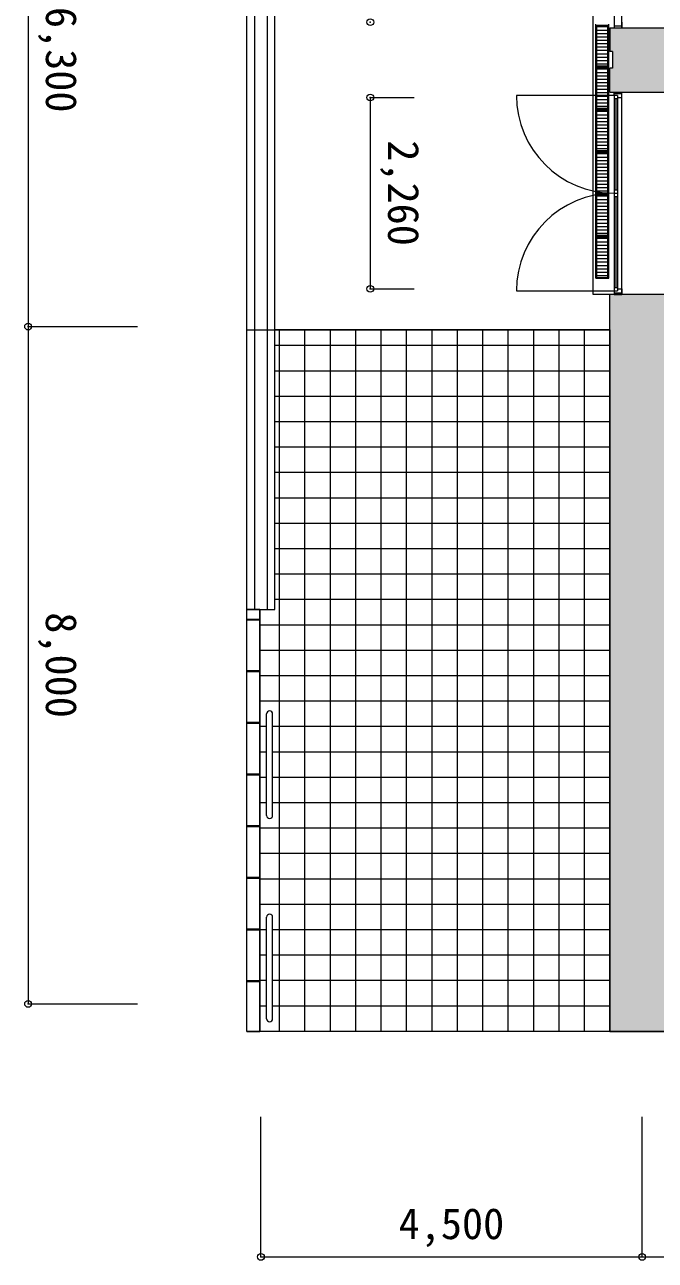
# Model space of a CAD drawing. Units: millimetres, scale not verified. Extents: x -61855 to 52913, y -114842 to -21833.
# Drawn here: x -61855 to -54412, y -108868 to -94275 of the extents above; entities that cross this region are included whole.
import ezdxf
from ezdxf.enums import TextEntityAlignment as Align

# ---------------------------------------------------------------- set-up
doc = ezdxf.new("R2010")
doc.units = ezdxf.units.MM
doc.header["$LTSCALE"] = 200
doc.header["$PDMODE"] = 32
doc.header["$PDSIZE"] = 80
for name, color, linetype, lineweight in [('0-1_躯体', 7, 'Continuous', 9), ('0-2_建具', 7, 'Continuous', 9), ('0-3_仕上', 4, 'Continuous', 5), ('0-6_寸法', 4, 'Continuous', 5)]:
    doc.layers.add(name, color=color, linetype=linetype, lineweight=lineweight)
doc.styles.add('ＭＳ ゴシック', font='')
doc.styles.get('ＭＳ ゴシック').set_extended_font_data('MS Gothic')

msp = doc.modelspace()

# ---------------------------------------------------------------- linework, layer by layer
at = {"layer": '0-1_躯体'}
for p, q in [((-59231.8, -106165), (-59231.8, -88770)), ((-59141.8, -88770), (-59141.8, -101180)), ((-58991.8, -88770), (-58991.8, -101180)), ((-58901.8, -101180), (-58901.8, -88770)), ((-55146.8, -97460), (-55146.8, -89050)), ((-54806.8, -94310), (-54806.8, -91920)), ((-54946.8, -94310), (-54946.8, -94590)), ((-54946.8, -94310), (-54266.8, -94310)), ((-54916.8, -94590), (-54946.8, -94590)), ((-54916.8, -94590), (-54916.8, -94790)), ((-54946.8, -95070), (-54946.8, -94790)), ((-54916.8, -94790), (-54946.8, -94790)), ((-54946.8, -95070), (-54266.8, -95070)), ((-54806.8, -97460), (-54806.8, -95070)), ((-52438.7, -97460), (-55146.8, -97460)), ((-54946.8, -106165), (-54946.8, -97460)), ((-59228, -97880), (-54946.8, -97880)), ((-59231.8, -101180), (-58901.8, -101180)), ((-59231.8, -101294.1), (-59231.8, -101180)), ((-59081.8, -106165.1), (-59081.8, -101180)), ((-59231.8, -101304.1), (-59231.8, -101294.1)), ((-59231.8, -101294.1), (-59081.8, -101294.1)), ((-59231.8, -101304.1), (-59081.8, -101304.1)), ((-59231.8, -101904.2), (-59231.8, -101304.2)), ((-59231.8, -101304.2), (-59081.8, -101304.2)), ((-59231.8, -101914.2), (-59231.8, -101904.2)), ((-59231.8, -101904.2), (-59081.8, -101904.2)), ((-59231.8, -101914.2), (-59081.8, -101914.2)), ((-59231.8, -102514.4), (-59231.8, -101914.4)), ((-59231.8, -101914.4), (-59081.8, -101914.4)), ((-59231.8, -102524.4), (-59231.8, -102514.4)), ((-59231.8, -102514.4), (-59081.8, -102514.4)), ((-59231.8, -102524.4), (-59081.8, -102524.4)), ((-59231.8, -103124.5), (-59231.8, -102524.5)), ((-59231.8, -102524.5), (-59081.8, -102524.5)), ((-59231.8, -103134.5), (-59231.8, -103124.5)), ((-59231.8, -103124.5), (-59081.8, -103124.5)), ((-59231.8, -103134.5), (-59081.8, -103134.5)), ((-59231.8, -103734.6), (-59231.8, -103134.6)), ((-59231.8, -103134.6), (-59081.8, -103134.6)), ((-59231.8, -103744.6), (-59231.8, -103734.6)), ((-59231.8, -103734.6), (-59081.8, -103734.6)), ((-59231.8, -103744.6), (-59081.8, -103744.6)), ((-59231.8, -104344.7), (-59231.8, -103744.7)), ((-59231.8, -103744.7), (-59081.8, -103744.7)), ((-59231.8, -104354.7), (-59231.8, -104344.7)), ((-59231.8, -104344.7), (-59081.8, -104344.7)), ((-59231.8, -104354.7), (-59081.8, -104354.7)), ((-59231.8, -104954.8), (-59231.8, -104354.8)), ((-59231.8, -104354.8), (-59081.8, -104354.8)), ((-59231.8, -104964.8), (-59231.8, -104954.8)), ((-59231.8, -104954.8), (-59081.8, -104954.8)), ((-59231.8, -104964.8), (-59081.8, -104964.8)), ((-59231.8, -105565), (-59231.8, -104965)), ((-59231.8, -104965), (-59081.8, -104965)), ((-59231.8, -105575), (-59231.8, -105565)), ((-59231.8, -105565), (-59081.8, -105565)), ((-59231.8, -105575), (-59081.8, -105575)), ((-59231.8, -105575.1), (-59081.8, -105575.1)), ((-54946.8, -105824.8), (-54946.8, -106165)), ((-54946.8, -106165), (-59231.8, -106165)), ((-59231.8, -106165.1), (-59081.8, -106165.1))]:
    msp.add_line(p, q, dxfattribs=at)
msp.add_lwpolyline([(-41586.8, -106165), (-54946.8, -106165), (-41586.8, -106165)], dxfattribs=at)
at = {"layer": '0-1_躯体', "color": 9}
for points in [[(-54946.8, -94310), (-54946.8, -94590), (-54916.8, -94310), (-54916.8, -94590)], [(-54266.8, -95070), (-54266.8, -94310), (-54916.8, -95070), (-54916.8, -94310)], [(-54946.8, -95070), (-54916.8, -95070), (-54946.8, -94790), (-54916.8, -94790)], [(-52438.7, -97670), (-52438.7, -97460), (-54946.8, -97670), (-54946.8, -97460)], [(-54946.8, -97460), (-54946.8, -101105), (-54266.8, -97460), (-54266.8, -101105)], [(-54296.8, -101275), (-54296.8, -97460), (-54946.8, -101275), (-54946.8, -97460)], [(-54946.8, -106165), (-54296.8, -106165), (-54946.8, -101275), (-54296.8, -101275)], [(-54946.8, -106165), (-50209.3, -106165), (-54946.8, -105840), (-50209.3, -105840)]]:
    msp.add_solid(points, dxfattribs=at)
at = {"layer": '0-2_建具'}
for p, q in [((-54896.8, -91953.1), (-54896.8, -94310)), ((-54806.8, -94245), (-54806.8, -94310)), ((-54896.8, -94290), (-54806.8, -94290)), ((-54896.8, -94310), (-54806.8, -94310)), ((-54896.8, -95070), (-54806.8, -95070)), ((-54896.8, -95110), (-54896.8, -95070)), ((-54806.8, -95090), (-54896.8, -95090)), ((-54896.8, -95103.1), (-54896.8, -97460)), ((-54856.8, -95110), (-54856.8, -97420)), ((-54856.8, -95135), (-54806.8, -95135)), ((-54806.8, -95135), (-54806.8, -95070)), ((-54856.8, -95150), (-54896.8, -95150)), ((-54876.8, -95150), (-54876.8, -96225)), ((-54896.8, -96225), (-54856.8, -96225)), ((-54896.8, -96225), (-54856.8, -96225)), ((-54896.8, -96265), (-54856.8, -96265)), ((-54896.8, -96265), (-54856.8, -96265)), ((-54896.8, -96305), (-54856.8, -96305)), ((-54876.8, -96305), (-54876.8, -97380)), ((-54896.8, -97380), (-54856.8, -97380)), ((-54896.8, -97440), (-54806.8, -97440)), ((-54896.8, -97460), (-54806.8, -97460)), ((-54856.8, -97395), (-54806.8, -97395)), ((-54806.8, -97395), (-54806.8, -97460))]:
    msp.add_line(p, q, dxfattribs=at)
at = {"layer": '0-2_建具', "color": 4, "lineweight": 5}
for p, q in [((-54856.8, -95110), (-56051.8, -95110)), ((-56051.8, -97420), (-54856.8, -97420))]:
    msp.add_line(p, q, dxfattribs=at)
for centre, start, end in [((-54896.8, -95110), 180, 270), ((-54896.8, -97420), 90, 180)]:
    msp.add_arc(centre, 1155, start, end, dxfattribs=at)
at = {"layer": '0-3_仕上', "color": 7, "lineweight": 9}
for p, q in [((-55111.8, -94770), (-55111.8, -94270)), ((-54961.8, -94770), (-54961.8, -94270)), ((-55101.8, -94280), (-54971.8, -94280)), ((-55101.8, -94760), (-55101.8, -94280)), ((-54971.8, -94760), (-54971.8, -94280)), ((-55111.8, -94770), (-54961.8, -94770)), ((-55111.8, -94770), (-54961.8, -94770)), ((-55111.8, -94770), (-54961.8, -94770)), ((-55111.8, -95270), (-55111.8, -94770)), ((-55101.8, -94760), (-54971.8, -94760)), ((-55101.8, -94780), (-54971.8, -94780)), ((-55101.8, -95260), (-55101.8, -94780)), ((-54971.8, -95260), (-54971.8, -94780)), ((-54961.8, -95270), (-54961.8, -94770)), ((-55111.8, -95270), (-54961.8, -95270)), ((-55111.8, -95270), (-54961.8, -95270)), ((-55111.8, -95270), (-54961.8, -95270)), ((-55111.8, -95770), (-55111.8, -95270)), ((-55101.8, -95260), (-54971.8, -95260)), ((-55101.8, -95280), (-54971.8, -95280)), ((-55101.8, -95760), (-55101.8, -95280)), ((-54971.8, -95760), (-54971.8, -95280)), ((-54961.8, -95770), (-54961.8, -95270)), ((-55111.8, -95770), (-54961.8, -95770)), ((-55111.8, -95770), (-54961.8, -95770)), ((-55111.8, -95770), (-54961.8, -95770)), ((-55111.8, -96270), (-55111.8, -95770)), ((-55101.8, -95760), (-54971.8, -95760)), ((-55101.8, -95780), (-54971.8, -95780)), ((-55101.8, -96260), (-55101.8, -95780)), ((-54971.8, -96260), (-54971.8, -95780)), ((-54961.8, -96270), (-54961.8, -95770)), ((-55111.8, -96270), (-54961.8, -96270)), ((-55111.8, -96270), (-54961.8, -96270)), ((-55111.8, -96270), (-54961.8, -96270)), ((-55111.8, -96770), (-55111.8, -96270)), ((-55101.8, -96260), (-54971.8, -96260)), ((-55101.8, -96280), (-54971.8, -96280)), ((-55101.8, -96760), (-55101.8, -96280)), ((-54971.8, -96760), (-54971.8, -96280)), ((-54961.8, -96770), (-54961.8, -96270)), ((-55111.8, -96770), (-54961.8, -96770)), ((-55111.8, -96770), (-54961.8, -96770)), ((-55111.8, -96770), (-54961.8, -96770)), ((-55111.8, -97270), (-55111.8, -96770)), ((-55101.8, -96760), (-54971.8, -96760)), ((-55101.8, -96780), (-54971.8, -96780)), ((-55101.8, -97260), (-55101.8, -96780)), ((-54971.8, -97260), (-54971.8, -96780)), ((-54961.8, -97270), (-54961.8, -96770)), ((-55111.8, -97270), (-54961.8, -97270)), ((-55101.8, -97260), (-54971.8, -97260)), ((-59081.8, -101180), (-59231.8, -101180)), ((-59081.8, -101181.8), (-59081.8, -106165)), ((-58999.3, -103615), (-58999.3, -102415)), ((-58929.3, -103615), (-58929.3, -102415)), ((-58999.3, -106015), (-58999.3, -104815)), ((-58929.3, -106015), (-58929.3, -104815))]:
    msp.add_line(p, q, dxfattribs=at)
at = {"layer": '0-3_仕上'}
for p, q in [((-54971.8, -94301.4), (-55101.8, -94301.4)), ((-54971.8, -94341.4), (-55101.8, -94341.4)), ((-54971.8, -94381.4), (-55101.8, -94381.4)), ((-54971.8, -94421.4), (-55101.8, -94421.4)), ((-54971.8, -94461.4), (-55101.8, -94461.4)), ((-54971.8, -94501.4), (-55101.8, -94501.4)), ((-54971.8, -94541.4), (-55101.8, -94541.4)), ((-54971.8, -94581.4), (-55101.8, -94581.4)), ((-54971.8, -94621.4), (-55101.8, -94621.4)), ((-54971.8, -94661.4), (-55101.8, -94661.4)), ((-54971.8, -94701.4), (-55101.8, -94701.4)), ((-54971.8, -94741.4), (-55101.8, -94741.4)), ((-54971.8, -94801.4), (-55101.8, -94801.4)), ((-54971.8, -94841.4), (-55101.8, -94841.4)), ((-54971.8, -94881.4), (-55101.8, -94881.4)), ((-54971.8, -94921.4), (-55101.8, -94921.4)), ((-54971.8, -94961.4), (-55101.8, -94961.4)), ((-54971.8, -95001.4), (-55101.8, -95001.4)), ((-54971.8, -95041.4), (-55101.8, -95041.4)), ((-54971.8, -95081.4), (-55101.8, -95081.4)), ((-54971.8, -95121.4), (-55101.8, -95121.4)), ((-54971.8, -95161.4), (-55101.8, -95161.4)), ((-54971.8, -95201.4), (-55101.8, -95201.4)), ((-54971.8, -95241.4), (-55101.8, -95241.4)), ((-54971.8, -95301.4), (-55101.8, -95301.4)), ((-54971.8, -95341.4), (-55101.8, -95341.4)), ((-54971.8, -95381.4), (-55101.8, -95381.4)), ((-54971.8, -95421.4), (-55101.8, -95421.4)), ((-54971.8, -95461.4), (-55101.8, -95461.4)), ((-54971.8, -95501.4), (-55101.8, -95501.4)), ((-54971.8, -95541.4), (-55101.8, -95541.4)), ((-54971.8, -95581.4), (-55101.8, -95581.4)), ((-54971.8, -95621.4), (-55101.8, -95621.4)), ((-54971.8, -95661.4), (-55101.8, -95661.4)), ((-54971.8, -95701.4), (-55101.8, -95701.4)), ((-54971.8, -95741.4), (-55101.8, -95741.4)), ((-54971.8, -95801.4), (-55101.8, -95801.4)), ((-54971.8, -95841.4), (-55101.8, -95841.4)), ((-54971.8, -95881.4), (-55101.8, -95881.4)), ((-54971.8, -95921.4), (-55101.8, -95921.4)), ((-54971.8, -95961.4), (-55101.8, -95961.4)), ((-54971.8, -96001.4), (-55101.8, -96001.4)), ((-54971.8, -96041.4), (-55101.8, -96041.4)), ((-54971.8, -96081.4), (-55101.8, -96081.4)), ((-54971.8, -96121.4), (-55101.8, -96121.4)), ((-54971.8, -96161.4), (-55101.8, -96161.4)), ((-54971.8, -96201.4), (-55101.8, -96201.4)), ((-54971.8, -96241.4), (-55101.8, -96241.4)), ((-54971.8, -96301.4), (-55101.8, -96301.4)), ((-54971.8, -96341.4), (-55101.8, -96341.4)), ((-54971.8, -96381.4), (-55101.8, -96381.4)), ((-54971.8, -96421.4), (-55101.8, -96421.4)), ((-54971.8, -96461.4), (-55101.8, -96461.4)), ((-54971.8, -96501.4), (-55101.8, -96501.4)), ((-54971.8, -96541.4), (-55101.8, -96541.4)), ((-54971.8, -96581.4), (-55101.8, -96581.4)), ((-54971.8, -96621.4), (-55101.8, -96621.4)), ((-54971.8, -96661.4), (-55101.8, -96661.4)), ((-54971.8, -96701.4), (-55101.8, -96701.4)), ((-54971.8, -96741.4), (-55101.8, -96741.4)), ((-54971.8, -96801.4), (-55101.8, -96801.4)), ((-54971.8, -96841.4), (-55101.8, -96841.4)), ((-54971.8, -96881.4), (-55101.8, -96881.4)), ((-54971.8, -96921.4), (-55101.8, -96921.4)), ((-54971.8, -96961.4), (-55101.8, -96961.4)), ((-54971.8, -97001.4), (-55101.8, -97001.4)), ((-54971.8, -97041.4), (-55101.8, -97041.4)), ((-54971.8, -97081.4), (-55101.8, -97081.4)), ((-54971.8, -97121.4), (-55101.8, -97121.4)), ((-54971.8, -97161.4), (-55101.8, -97161.4)), ((-54971.8, -97201.4), (-55101.8, -97201.4)), ((-54971.8, -97241.4), (-55101.8, -97241.4)), ((-54946.8, -97880), (-58901.8, -97880)), ((-58846.8, -106165), (-58846.8, -97880)), ((-58546.8, -106165), (-58546.8, -97880)), ((-58246.8, -106165), (-58246.8, -97880)), ((-57946.8, -106165), (-57946.8, -97880)), ((-57646.8, -106165), (-57646.8, -97880)), ((-57346.8, -106165), (-57346.8, -97880)), ((-57046.8, -106165), (-57046.8, -97880)), ((-56746.8, -106165), (-56746.8, -97880)), ((-56446.8, -106165), (-56446.8, -97880)), ((-56146.8, -106165), (-56146.8, -97880)), ((-55846.8, -106165), (-55846.8, -97880)), ((-55546.8, -106165), (-55546.8, -97880)), ((-55246.8, -106165), (-55246.8, -97880)), ((-54946.8, -97880), (-54946.8, -106165)), ((-54946.8, -98065), (-58901.8, -98065)), ((-54946.8, -98365), (-58901.8, -98365)), ((-54946.8, -98665), (-58901.8, -98665)), ((-54946.8, -98965), (-58901.8, -98965)), ((-54946.8, -99265), (-58901.8, -99265)), ((-54946.8, -99565), (-58901.8, -99565)), ((-54946.8, -99865), (-58901.8, -99865)), ((-54946.8, -100165), (-58901.8, -100165)), ((-54946.8, -100465), (-58901.8, -100465)), ((-54946.8, -100765), (-58901.8, -100765)), ((-54946.8, -101065), (-58901.8, -101065)), ((-54946.8, -101365), (-59081.8, -101365)), ((-54946.8, -101665), (-59081.8, -101665)), ((-54946.8, -101965), (-59081.8, -101965)), ((-54946.8, -102265), (-59081.8, -102265)), ((-58999.3, -102565), (-59081.8, -102565)), ((-54946.8, -102565), (-58929.3, -102565)), ((-58999.3, -102865), (-59081.8, -102865)), ((-54946.8, -102865), (-58929.3, -102865)), ((-58999.3, -103165), (-59081.8, -103165)), ((-54946.8, -103165), (-58929.3, -103165)), ((-58999.3, -103465), (-59081.8, -103465)), ((-54946.8, -103465), (-58929.3, -103465)), ((-54946.8, -103765), (-59081.8, -103765)), ((-54946.8, -104065), (-59081.8, -104065)), ((-54946.8, -104365), (-59081.8, -104365)), ((-54946.8, -104665), (-59081.8, -104665)), ((-58999.3, -104965), (-59081.8, -104965)), ((-54946.8, -104965), (-58929.3, -104965)), ((-58999.3, -105265), (-59081.8, -105265)), ((-54946.8, -105265), (-58929.3, -105265)), ((-58999.3, -105565), (-59081.8, -105565)), ((-54946.8, -105565), (-58929.3, -105565)), ((-58999.3, -105865), (-59081.8, -105865)), ((-54946.8, -105865), (-58929.3, -105865)), ((-54946.8, -106165), (-59081.8, -106165))]:
    msp.add_line(p, q, dxfattribs=at)
for points in [[(-59081.8, -101180), (-58901.8, -101180), (-58901.8, -97880)], [(-59081.8, -101180), (-59081.8, -101181.8), (-59081.8, -106165)]]:
    msp.add_lwpolyline(points, dxfattribs=at)
at = {"layer": '0-3_仕上', "color": 7, "lineweight": 9}
for centre, start, end in [((-58964.3, -102415), 0, 180), ((-58964.3, -103615), 180, 0), ((-58964.3, -104815), 0, 180), ((-58964.3, -106015), 180, 0)]:
    msp.add_arc(centre, 35, start, end, dxfattribs=at)
at = {"layer": '0-6_寸法'}
for p, q in [((-61815.3, -91540), (-61815.3, -97840)), ((-57775.9, -95135), (-57256.9, -95135)), ((-57775.9, -95135), (-57775.9, -97395)), ((-57775.9, -95135), (-57256.9, -95135)), ((-57775.9, -97395), (-57256.9, -97395)), ((-61815.3, -97840), (-60525.2, -97840)), ((-61815.3, -97840), (-61815.3, -105840)), ((-61815.3, -105840), (-60525.2, -105840)), ((-59066.8, -108828.1), (-59066.8, -107175.4)), ((-54566.8, -108828.1), (-54566.8, -107175.4)), ((-59066.8, -108828.1), (-54566.8, -108828.1)), ((-54566.8, -108828.1), (-48266.8, -108828.1))]:
    msp.add_line(p, q, dxfattribs=at)
for p in [(-57775.9, -94245), (-57775.9, -95135), (-57775.9, -97395), (-61815.3, -97840), (-61815.3, -105840), (-59066.8, -108828.1), (-54566.8, -108828.1)]:
    msp.add_point(p, dxfattribs=at)

# ---------------------------------------------------------------- texts
at = {"layer": '0-6_寸法', "style": 'ＭＳ ゴシック'}
for s, p in [('6,300', (-61715.3, -94065)), ('2,260', (-57675.9, -95640)), ('8,000', (-61715.3, -101215))]:
    msp.add_text(s, height=366.6, rotation=270, dxfattribs=at).set_placement(p, align=Align.BOTTOM_LEFT)
msp.add_text('4,500', height=366.6, dxfattribs=at).set_placement((-57441.8, -108728.1), align=Align.BOTTOM_LEFT)

doc.saveas('drawing.dxf')
